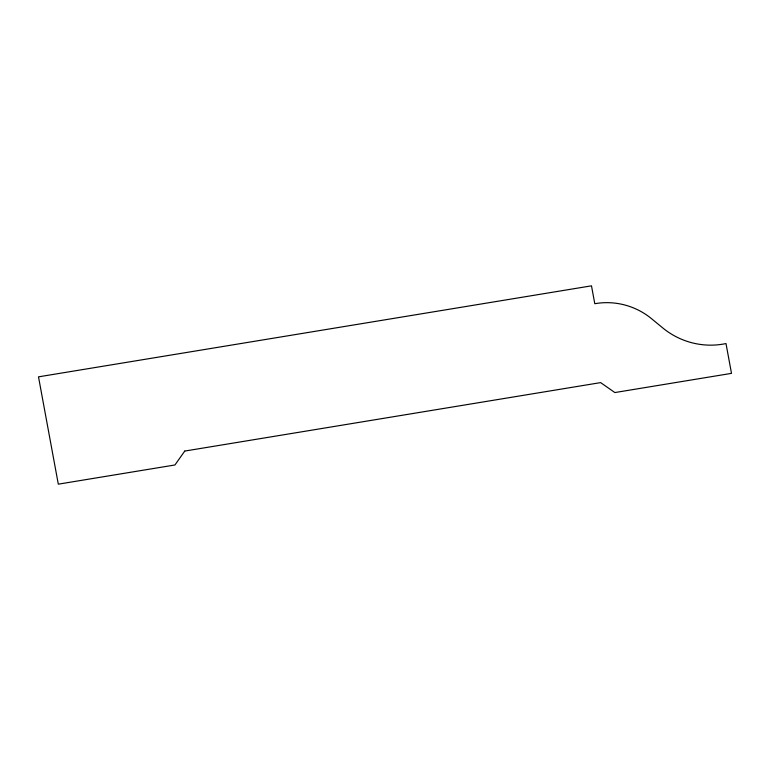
<?xml version="1.0" encoding="UTF-8"?>
<svg xmlns="http://www.w3.org/2000/svg" width="770" height="770" viewBox="0 0 770 770"><rect width="100%" height="100%" fill="white"/><g stroke="black" fill="none" stroke-linecap="round" stroke-linejoin="round"><path stroke-width="1.16" d="M184.762 451.066L174.944 464.974L58.308 484.166L38.5 376.848L591.485 285.834L594.787 303.717A69.223 67.856 28.2 0 1 651.574 318.722L662.778 327.943A74.141 72.678 28.2 0 0 725.995 343.555L731.5 373.363L614.864 392.556L600.639 382.613L184.762 451.066"/></g></svg>
